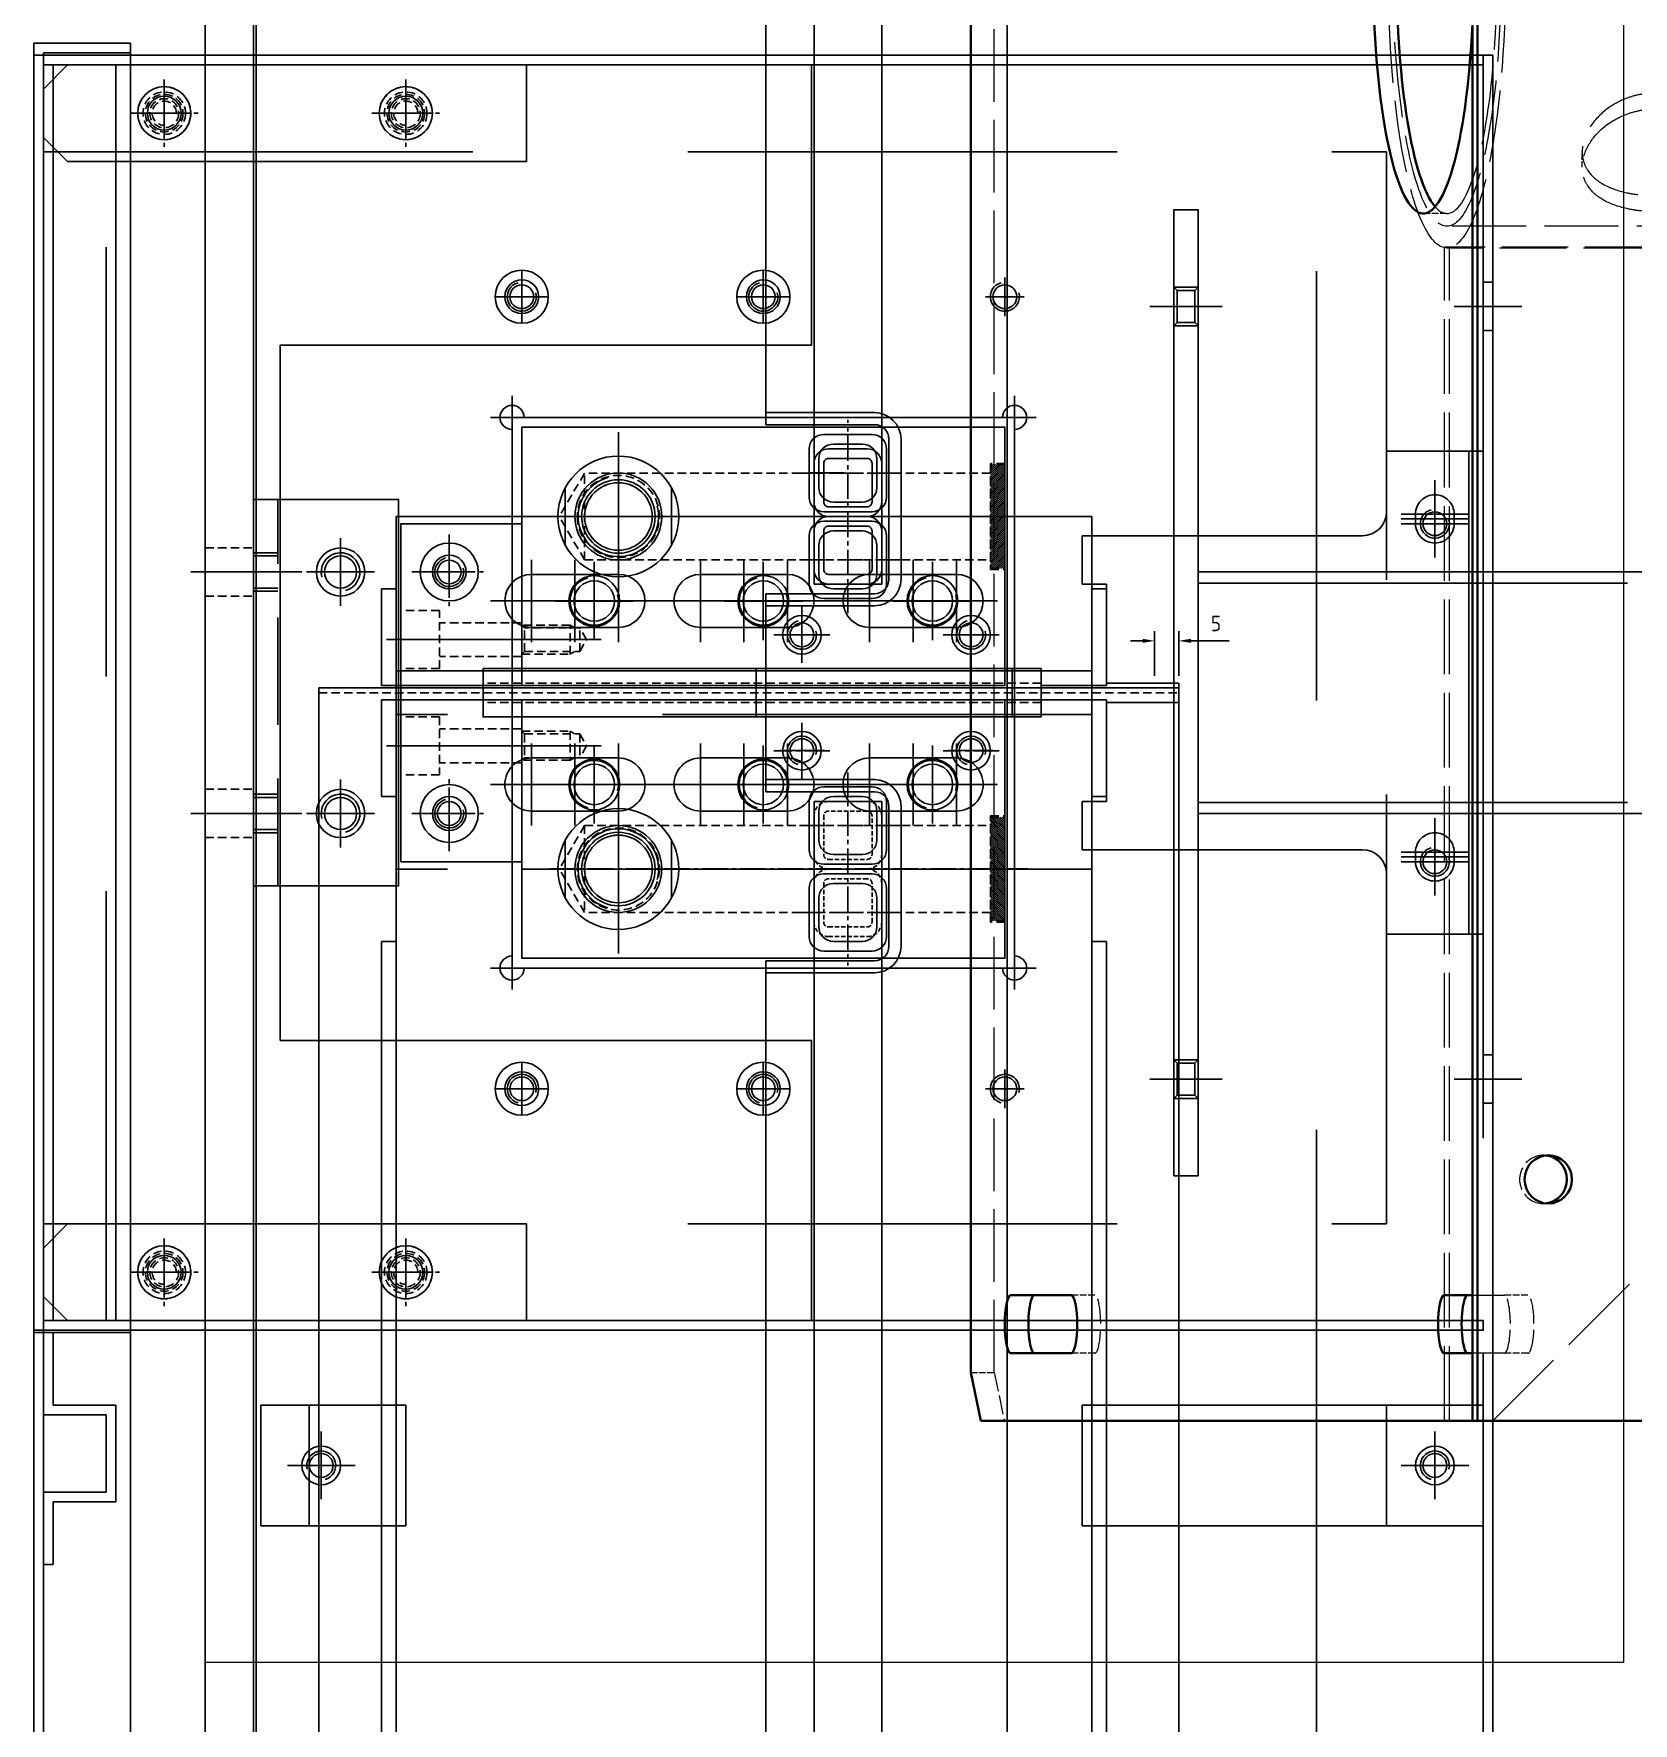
# Model space of a CAD drawing. Header units: millimetres. Extents: x 4969 to 37601, y -771 to 6478.
# Drawn here: x 12665.8 to 12996.8, y 2902.2 to 3252.1 of the extents above; entities that cross this region are included whole.
import ezdxf

# ---------------------------------------------------------------- set-up
doc = ezdxf.new("R2010")
doc.units = ezdxf.units.MM
doc.header["$LTSCALE"] = 7
doc.header["$MEASUREMENT"] = 0
for name, pattern in [('CENTER', [2, 1.25, -0.25, 0.25, -0.25]), ('CENTER1', [13, 10, -1, 1, -1]), ('CENTER2', [1.125, 0.75, -0.125, 0.125, -0.125]), ('CENTERX2', [101.6, 63.5, -12.7, 12.7, -12.7]), ('DPAC2941$0$DASHED', [0.2067, 0.1654, -0.0413]), ('HIDDEN', [0.375, 0.25, -0.125]), ('HIDDEN2', [4.7625, 3.175, -1.5875]), ('HIDDENX2', [19.05, 12.7, -6.35])]:
    doc.linetypes.add(name, pattern=pattern)
doc.layers.get('0').update_dxf_attribs({"linetype": 'CONTINUOUS'})
doc.layers.get('Defpoints').update_dxf_attribs({"linetype": 'CONTINUOUS'})
doc.layers.add('CENTER', color=1, linetype='CENTER1')
doc.layers.add('THIN', color=3, linetype='CONTINUOUS')
for name, color, linetype, lineweight in [('DPAC2941$0$가려진 것(ISO)', 2, 'DPAC2941$0$DASHED', 18), ('DPAC2941$0$가시적인 것(ISO)', 3, 'CONTINUOUS', 40), ('REMOTE_CONTROLBOX$0$가시적인 것(ISO)', 3, 'CONTINUOUS', 5)]:
    doc.layers.add(name, color=color, linetype=linetype, lineweight=lineweight)
doc.styles.get("Standard").update_dxf_attribs({"font": 'ISOCP'})
doc.dimstyles.new('PS-1', dxfattribs={"dimtxt": 3.2, "dimasz": 2.5, "dimexe": 2, "dimexo": 2.5, "dimgap": 2, "dimtad": 1, "dimtoh": 1, "dimrnd": 0.05, "dimzin": 12, "dimdsep": 46, "dimtxsty": 'Standard', "dimcen": 0, "dimclrt": 2, "dimazin": 3, "dimtfac": 1, "dimtofl": 0, "dimtmove": 0, "dimatfit": 3, "dimfxl": 0, "dimtolj": 1, "dimtzin": 0, "dimarcsym": 0})

# ---------------------------------------------------------------- blocks, each defined once
blk = doc.blocks.new('A$C788E7277')
at = {"color": 1, "linetype": 'CENTER'}
for p, q in [((-519, 13), (-519, -5)), ((-469, 13), (-469, -5))]:
    blk.add_line(p, q, dxfattribs=at)
at = {"color": 2, "linetype": 'HIDDEN'}
for p, q in [((-524, 10), (-524, 0)), ((-514, 10), (-514, 0)), ((-474, 10), (-474, 0)), ((-464, 10), (-464, 0))]:
    blk.add_line(p, q, dxfattribs=at)
blk.add_lwpolyline([(-988, 10), (0, 10), (0, 0), (-988, 0), (-988, 10)])
blk = doc.blocks.new('A$C51A44828')
at = {"color": 1, "linetype": 'CENTER'}
for p, q in [((-25, 350.15), (-25, 363.85)), ((25, 350.15), (25, 363.85)), ((-31.85, 357), (-18.15, 357)), ((18.15, 357), (31.85, 357))]:
    blk.add_line(p, q, dxfattribs=at)
at = {"color": 1}
for p, q in [((-57, 317.02), (-57, 325.98)), ((57, 317.02), (57, 325.98)), ((-52.52, 321.5), (-61.48, 321.5)), ((52.52, 321.5), (61.48, 321.5)), ((-57, 221.98), (-57, 213.02)), ((57, 221.98), (57, 213.02)), ((-52.52, 217.5), (-61.48, 217.5)), ((52.52, 217.5), (61.48, 217.5))]:
    blk.add_line(p, q, dxfattribs=at)
at = {"color": 6}
blk.add_lwpolyline([(-494, 374.5), (494, 374.5), (494, 0), (-494, 0)], close=True, dxfattribs=at)
for points in [[(-57, 220), (-57, 319)], [(-54.5, 321.5), (54.5, 321.5)], [(57, 319), (57, 220)], [(54.5, 217.5), (-54.5, 217.5)]]:
    blk.add_lwpolyline(points, dxfattribs=at)
for centre in [(-25, 357), (25, 357)]:
    blk.add_circle(centre, 5, dxfattribs=at)
for centre in [(-25, 334.5), (25, 334.5), (-82, 319.5), (82, 319.5), (-82, 269.5), (82, 269.5), (-82, 219.5), (82, 219.5)]:
    blk.add_circle(centre, 2.46)
for centre, start, end in [((-57, 321.5), 0, 270), ((57, 321.5), 270, 180), ((-57, 217.5), 90, 0), ((57, 217.5), 180, 90)]:
    blk.add_arc(centre, 2.5, start, end, dxfattribs=at)
at = {"layer": 'CENTER'}
for p, q in [((-25, 338.5), (-25, 330.5)), ((25, 338.5), (25, 330.5)), ((-29, 334.5), (-21, 334.5)), ((21, 334.5), (29, 334.5)), ((-82, 323.5), (-82, 315.5)), ((82, 323.5), (82, 315.5)), ((-86, 319.5), (-78, 319.5)), ((86, 319.5), (78, 319.5)), ((-82, 273.5), (-82, 265.5)), ((82, 273.5), (82, 265.5)), ((-86, 269.5), (-78, 269.5)), ((86, 269.5), (78, 269.5)), ((-82, 223.5), (-82, 215.5)), ((82, 223.5), (82, 215.5)), ((-86, 219.5), (-78, 219.5)), ((86, 219.5), (78, 219.5))]:
    blk.add_line(p, q, dxfattribs=at)
at = {"layer": 'THIN'}
for centre, start, end in [((-25, 334.5), 255, 165), ((25, 334.5), 255, 165), ((-82, 319.5), 255, 165), ((82, 319.5), 15, 285), ((-82, 269.5), 255, 165), ((82, 269.5), 15, 285), ((-82, 219.5), 255, 165), ((82, 219.5), 15, 285)]:
    blk.add_arc(centre, 3, start, end, dxfattribs=at)
blk = doc.blocks.new('A$C0FCD258F')
blk.add_blockref('A$C51A44828', (0, -321.5))
blk = doc.blocks.new('A$C52045F05')
at = {"linetype": 'HIDDEN'}
h = blk.add_hatch(dxfattribs=at)
h.set_pattern_fill('ANSI31', color=2, scale=0.09)
h.set_pattern_definition([(45, (-645.3206, 535.42103), (-0.20205576, 0.20205576), [])])
h.paths.add_polyline_path([(-53, -27.12), (-31.5, -27.12), (-31.5, -30.12), (-53, -30.12)])
at = {"color": 1, "linetype": 'CENTER2'}
for p, q in [((-42.25, 64.04), (-42.25, -34.91)), ((-53.44, 49.88), (-31.06, 49.88))]:
    blk.add_line(p, q, dxfattribs=at)
at = {"color": 2, "linetype": 'HIDDEN'}
for p, q in [((-51.25, 56.88), (-42.25, 62.08)), ((-33.25, 56.88), (-42.25, 62.08)), ((-13.75, 59.88), (-19.75, 59.88)), ((-51.25, -27.12), (-51.25, 56.88)), ((-33.25, 56.88), (-51.25, 56.88)), ((-33.25, 56.88), (-33.25, -27.12)), ((-14.29, 57.88), (-19.21, 57.88)), ((-53.25, -30.12), (-53.25, -27.12)), ((-53.25, -27.12), (-31.25, -27.12)), ((-31.25, -27.12), (-31.25, -30.12))]:
    blk.add_line(p, q, dxfattribs=at)
at = {"linetype": 'CENTER2'}
for p, q in [((-51.25, -8.62), (-51.25, 13.38)), ((-33.25, -8.62), (-33.25, 13.38)), ((-22.25, 2.38), (-62.25, 2.38))]:
    blk.add_line(p, q, dxfattribs=at)
at = {"color": 1}
blk.add_lwpolyline([(-60.75, 69.88), (-10.75, 69.88), (-10.75, -30.12), (-60.75, -30.12)], close=True, dxfattribs=at)
at = {"color": 2, "linetype": 'HIDDEN'}
for points in [[(-19.21, 58.95), (-19.75, 59.88), (-19.75, 69.88)], [(-13.75, 69.88), (-14.29, 69.34), (-19.21, 69.34), (-19.75, 69.88)], [(-14.29, 69.34), (-14.29, 57.88), (-16.75, 56.46), (-19.21, 57.88), (-19.21, 69.34)], [(-13.75, 69.88), (-13.75, 59.88), (-14.29, 58.95)], [(-53, -30.12), (-53, -27.12), (-31.5, -27.12), (-31.5, -30.12)]]:
    blk.add_lwpolyline(points, dxfattribs=at)
at = {"color": 1}
for points in [[(-56.25, 10.38), (-46.25, 10.38, -0.414214), (-43.25, 7.38), (-43.25, -2.62, -0.414214), (-46.25, -5.62), (-56.25, -5.62, -0.414214), (-59.25, -2.62), (-59.25, 7.38, -0.414214)], [(-54.25, 8.38), (-48.25, 8.38, -0.414214), (-45.25, 5.38), (-45.25, -0.62, -0.414214), (-48.25, -3.62), (-54.25, -3.62, -0.414214), (-57.25, -0.62), (-57.25, 5.38, -0.414214)], [(-28.25, 10.38), (-38.25, 10.38, 0.414214), (-41.25, 7.38), (-41.25, -2.62, 0.414214), (-38.25, -5.62), (-28.25, -5.62, 0.414214), (-25.25, -2.62), (-25.25, 7.38, 0.414214)], [(-30.25, 8.38), (-36.25, 8.38, 0.414214), (-39.25, 5.38), (-39.25, -0.62, 0.414214), (-36.25, -3.62), (-30.25, -3.62, 0.414214), (-27.25, -0.62), (-27.25, 5.38, 0.414214)]]:
    blk.add_lwpolyline(points, format="xyb", close=True, dxfattribs=at)
for radius in [9, 7]:
    blk.add_circle((-42.25, 49.88), radius, dxfattribs=at)
for centre, radius in [((-24.75, 54.88), 4.19), ((-24.75, 19.88), 4.19), ((-17.75, 11.88), 2.46), ((-24.75, -15.12), 4.19), ((-17.75, -23.12), 2.46)]:
    blk.add_circle(centre, radius)
at = {"layer": 'CENTER'}
for p, q in [((-16.75, 72.88), (-16.75, 53.46)), ((-24.75, 62.97), (-24.75, 46.8)), ((-32.84, 54.88), (-16.67, 54.88)), ((-24.75, 27.97), (-24.75, 11.8)), ((-32.84, 19.88), (-16.67, 19.88)), ((-17.75, 16.48), (-17.75, 7.29)), ((-22.35, 11.88), (-13.16, 11.88)), ((-24.75, -7.03), (-24.75, -23.2)), ((-32.84, -15.12), (-16.67, -15.12)), ((-17.75, -18.52), (-17.75, -27.71)), ((-22.35, -23.12), (-13.16, -23.12))]:
    blk.add_line(p, q, dxfattribs=at)
at = {"layer": 'THIN'}
for centre, radius in [((-24.75, 54.88), 5), ((-24.75, 19.88), 5), ((-17.75, 11.88), 3), ((-24.75, -15.12), 5), ((-17.75, -23.12), 3)]:
    blk.add_arc(centre, radius, 255, 165, dxfattribs=at)
blk = doc.blocks.new('A$C499A4E3C')
at = {"color": 1}
for p, q in [((-29.15, 36.99), (-17.28, 36.99)), ((-29.15, 14.99), (-17.28, 14.99))]:
    blk.add_line(p, q, dxfattribs=at)
for radius in [12.5, 7]:
    blk.add_circle((-23.22, 25.99), radius, dxfattribs=at)
at = {"color": 2, "linetype": 'HIDDEN'}
blk.add_circle((-23.22, 25.99), 8.5, dxfattribs=at)
blk.add_circle((-23.22, 25.99), 7.61)
at = {"layer": 'CENTER'}
for p, q in [((-23.22, 43.45), (-23.22, 8.53)), ((-40.68, 25.99), (-5.76, 25.99))]:
    blk.add_line(p, q, dxfattribs=at)
at = {"layer": 'THIN'}
blk.add_arc((-23.22, 25.99), 8.33, 255, 165, dxfattribs=at)
blk = doc.blocks.new('A$C6FE2541F')
for name, p in [('A$C52045F05', (-22.1, -9.23)), ('A$C499A4E3C', (-41.14, 14.66))]:
    blk.add_blockref(name, p)
blk = doc.blocks.new('A$C700F2E09')
at = {"color": 1}
for p, q in [((-491, -60.5), (-77.5, -60.5)), ((-77.5, -60.5), (-77.5, -74.5)), ((-77.5, -60.5), (-77.5, -74.5)), ((389, -60.5), (-32.5, -60.5)), ((-77.5, -74.5), (-491, -74.5)), ((-32.5, -74.5), (389, -74.5))]:
    blk.add_line(p, q, dxfattribs=at)
at = {"color": 2}
blk.add_line((-32.5, -60.5), (-32.5, -74.5), dxfattribs=at)
blk.add_line((-9.5, -59.5), (-9.5, -66.68))
at = {"color": 2, "linetype": 'HIDDEN', "ltscale": 0.5}
for points in [[(-102.5, -74.5), (-94.5, -74.5, 0.414214), (-91.5, -71.5), (-91.5, -63.5, 0.414214), (-94.5, -60.5), (-102.5, -60.5, 0.414214), (-105.5, -63.5), (-105.5, -71.5, 0.414214)], [(-102.5, -72.5), (-94.5, -72.5, 0.414214), (-93.5, -71.5), (-93.5, -63.5, 0.414214), (-94.5, -62.5), (-102.5, -62.5, 0.414214), (-103.5, -63.5), (-103.5, -71.5, 0.414214)], [(-88.5, -74.5), (-80.5, -74.5, 0.414214), (-77.5, -71.5), (-77.5, -63.5, 0.414214), (-80.5, -60.5), (-88.5, -60.5, 0.414214), (-91.5, -63.5), (-91.5, -71.5, 0.414214)], [(-88.5, -72.5), (-80.5, -72.5, 0.414214), (-79.5, -71.5), (-79.5, -63.5, 0.414214), (-80.5, -62.5), (-88.5, -62.5, 0.414214), (-89.5, -63.5), (-89.5, -71.5, 0.414214)]]:
    blk.add_lwpolyline(points, format="xyb", close=True, dxfattribs=at)
at = {"color": 2}
for points in [[(-21.5, -74.5), (-29.5, -74.5, -0.414214), (-32.5, -71.5), (-32.5, -63.5, -0.414214), (-29.5, -60.5), (-21.5, -60.5, -0.414214), (-18.5, -63.5), (-18.5, -71.5, -0.414214)], [(-21.5, -72.5), (-29.5, -72.5, -0.414214), (-30.5, -71.5), (-30.5, -63.5, -0.414214), (-29.5, -62.5), (-21.5, -62.5, -0.414214), (-20.5, -63.5), (-20.5, -71.5, -0.414214)], [(-7.5, -74.5), (-15.5, -74.5, -0.414214), (-18.5, -71.5), (-18.5, -63.5, -0.414214), (-15.5, -60.5), (-7.5, -60.5, -0.414214), (-4.5, -63.5), (-4.5, -71.5, -0.414214)], [(-7.5, -72.5), (-15.5, -72.5, -0.414214), (-16.5, -71.5), (-16.5, -63.5, -0.414214), (-15.5, -62.5), (-7.5, -62.5, -0.414214), (-6.5, -63.5), (-6.5, -71.5, -0.414214)]]:
    blk.add_lwpolyline(points, format="xyb", close=True, dxfattribs=at)
blk.add_blockref('A$C6FE2541F', (-27.14, -60.65))
at = {"xscale": -1}
blk.add_blockref('A$C6FE2541F', (-82.86, -60.65), dxfattribs=at)
blk = doc.blocks.new('A$C747C390F')
at = {"color": 1}
for p, q in [((-6, -20), (-6, 11)), ((16, -20), (16, 11))]:
    blk.add_line(p, q, dxfattribs=at)
at = {"linetype": 'HIDDEN'}
for p, q in [((-12, 0), (-12, 8)), ((0, 0), (0, 8)), ((10, 0), (10, 8)), ((22, 0), (22, 8)), ((0, 0), (-12, 0)), ((-9.5, -17), (-9.5, 0)), ((-2.5, -17), (-2.5, 0)), ((10, 0), (22, 0)), ((12.5, -17), (12.5, 0)), ((19.5, -17), (19.5, 0))]:
    blk.add_line(p, q, dxfattribs=at)
at = {"color": 1, "linetype": 'CENTER2'}
for p, q in [((-20, 5.78), (-20, -9.78)), ((30, 5.78), (30, -9.78)), ((-27.78, -2), (-12.22, -2)), ((37.78, -2), (22.22, -2))]:
    blk.add_line(p, q, dxfattribs=at)
at = {"color": 2}
blk.add_lwpolyline([(40, -17), (10, -17), (10, -9), (0, -9), (0, -17), (-30, -17), (-30, 8), (40, 8)], close=True, dxfattribs=at)
for centre, radius in [((-20, -2), 6), ((30, -2), 6), ((-20, -2), 3.5), ((30, -2), 3.5)]:
    blk.add_circle(centre, radius, dxfattribs=at)
blk = doc.blocks.new('A$C012B6043')
at = {"color": 2, "linetype": 'HIDDEN2'}
for p, q in [((-61.21, 29.26), (18.79, 29.26)), ((-50.21, 29.26), (-50.21, 24.26)), ((-49.53, 29.26), (-49.53, 24.26)), ((-42.88, 29.26), (-42.88, 24.26)), ((-42.21, 29.26), (-42.21, 24.26)), ((-0.21, 29.26), (-0.21, 24.26)), ((0.47, 29.26), (0.47, 24.26)), ((7.12, 29.26), (7.12, 24.26)), ((7.79, 29.26), (7.79, 24.26))]:
    blk.add_line(p, q, dxfattribs=at)
blk.add_lwpolyline([(-61.21, 24.26), (-61.21, 54.26), (18.79, 54.26), (18.79, 24.26), (-61.21, 24.26)])
for centre in [(-46.21, 42.26), (3.79, 42.26)]:
    blk.add_circle(centre, 3.32)
at = {"layer": 'CENTER'}
for p, q in [((-46.21, 49.28), (-46.21, 35.23)), ((3.79, 49.28), (3.79, 35.23)), ((-53.23, 42.26), (-39.18, 42.26)), ((-3.23, 42.26), (10.82, 42.26)), ((-46.21, 34.26), (-46.21, 19.26)), ((3.79, 34.26), (3.79, 19.26))]:
    blk.add_line(p, q, dxfattribs=at)
at = {"layer": 'THIN'}
for centre in [(-46.21, 42.26), (3.79, 42.26)]:
    blk.add_arc(centre, 4, 255, 165, dxfattribs=at)
blk = doc.blocks.new('A$C290D6BCE')
at = {"color": 2, "linetype": 'HIDDEN'}
for p, q in [((-7, 0), (-7, 115.5)), ((-3, 0), (-3, 115.5))]:
    blk.add_line(p, q, dxfattribs=at)
at = {"color": 6}
for p, q in [((-10, 109.5), (0, 109.5)), ((-10, 59), (0, 59)), ((-10, 6), (0, 6))]:
    blk.add_line(p, q, dxfattribs=at)
blk.add_lwpolyline([(0, 0), (-10, 0), (-10, 115.5), (0, 115.5)], close=True, dxfattribs=at)
blk = doc.blocks.new('A$C31207C78')
at = {"color": 2}
for p, q in [((-58, 27.5), (-58, 50)), ((-55.5, 27.5), (-55.5, 50)), ((-20.5, 27.5), (-20.5, 50)), ((-18, 27.5), (-18, 50)), ((18, 27.5), (18, 50)), ((20.5, 27.5), (20.5, 50)), ((55.5, 27.5), (55.5, 50)), ((58, 27.5), (58, 50)), ((-52.5, 24.5), (-23.5, 24.5)), ((52.5, 24.5), (23.5, 24.5)), ((-52.5, 22), (-23.5, 22)), ((52.5, 22), (23.5, 22))]:
    blk.add_line(p, q, dxfattribs=at)
at = {"color": 1, "linetype": 'CENTER2'}
for p, q in [((-12, 36.71), (-12, 48.29)), ((12, 36.71), (12, 48.29)), ((-17.79, 42.5), (-6.21, 42.5)), ((17.79, 42.5), (6.21, 42.5)), ((-12, 1.71), (-12, 13.29)), ((12, 1.71), (12, 13.29)), ((-17.79, 7.5), (-6.21, 7.5)), ((17.79, 7.5), (6.21, 7.5))]:
    blk.add_line(p, q, dxfattribs=at)
at = {"color": 2}
for points in [[(55.5, 50), (479, 50), (479, 0), (-479, 0), (-479, 50), (-55.5, 50)], [(-20.5, 50), (20.5, 50)]]:
    blk.add_lwpolyline(points, dxfattribs=at)
for centre in [(-12, 42.5), (12, 42.5), (-12, 7.5), (12, 7.5)]:
    blk.add_circle(centre, 4, dxfattribs=at)
for centre, radius, start, end in [((-52.5, 27.5), 5.5, 180, 270), ((-52.5, 27.5), 3, 180, 270), ((-23.5, 27.5), 3, 270, 0), ((-23.5, 27.5), 5.5, 270, 0), ((23.5, 27.5), 5.5, 180, 270), ((23.5, 27.5), 3, 180, 270), ((52.5, 27.5), 3, 270, 0), ((52.5, 27.5), 5.5, 270, 0)]:
    blk.add_arc(centre, radius, start, end, dxfattribs=at)
blk = doc.blocks.new('A$C0F29634D')
at = {"color": 1, "linetype": 'CENTERX2'}
blk.add_line((-1028, 170), (42, 170), dxfattribs=at)
at = {"xscale": -1}
for name, p in [('A$C788E7277', (-987, 390)), ('A$C0FCD258F', (-493, 336.5))]:
    blk.add_blockref(name, p, dxfattribs=at)
at = {"xscale": -1, "rotation": 180}
blk.add_blockref('A$C012B6043', (-471.79, 414.26), dxfattribs=at)
for name, p in [('A$C747C390F', (-498, 351.5)), ('A$C290D6BCE', (-488, 227)), ('A$C700F2E09', (-438, 334.5)), ('A$C31207C78', (-493, 234))]:
    blk.add_blockref(name, p)
blk = doc.blocks.new('A$C533F45C9')
at = {"color": 1}
for p, q in [((-565, 135), (-565, 132)), ((-88, 135), (-565, 135)), ((-88, 135), (-88, 132)), ((-15, 135), (-35, 135)), ((-35, 132), (-35, 135)), ((-15, 135), (-15, 132)), ((-605, 132), (-605, -12)), ((-605, 132), (-605, -12)), ((0, 132), (-605, 132)), ((-602, 132), (-602, -12)), ((-32, 132), (-32, -12)), ((0, 132), (0, -12)), ((0, -12), (-605, -12)), ((-565, -12), (-565, -15)), ((-88, -12), (-88, -15)), ((-35, -12), (-35, -15)), ((-15, -12), (-15, -15)), ((-88, -15), (-565, -15)), ((-15, -15), (-35, -15))]:
    blk.add_line(p, q, dxfattribs=at)
at = {"color": 2, "linetype": 'HIDDENX2'}
for p, q in [((-35, 132), (-35, -12)), ((-602, 125), (-605, 125)), ((-602, 115), (-605, 115)), ((-602, 85), (-605, 85)), ((-602, 75), (-605, 75)), ((-602, 45), (-605, 45)), ((-602, 35), (-605, 35)), ((-602, 5), (-605, 5)), ((-602, -5), (-605, -5))]:
    blk.add_line(p, q, dxfattribs=at)
at = {"color": 1, "linetype": 'CENTER1'}
for p, q in [((-597, 120), (-610, 120)), ((-17.5, 112.5), (-17.5, 77.5)), ((-26, 104), (-9, 104)), ((-26, 95), (-9, 95)), ((-26, 86), (-9, 86)), ((-597, 80), (-610, 80)), ((-17.5, 77.5), (-17.5, 42.5)), ((-26, 69), (-9, 69)), ((-26, 60), (-9, 60)), ((-26, 51), (-9, 51)), ((-17.5, 42.5), (-17.5, 7.5)), ((-597, 40), (-610, 40)), ((-26, 34), (-9, 34)), ((-26, 25), (-9, 25)), ((-26, 16), (-9, 16)), ((-597, 0), (-610, 0))]:
    blk.add_line(p, q, dxfattribs=at)
at = {"color": 1}
for points in [[(-23, 104), (-23, 86, 1), (-12, 86), (-12, 104, 1)], [(-12, 51), (-12, 69, 1), (-23, 69), (-23, 51, 1)], [(-23, 34), (-23, 16, 1), (-12, 16), (-12, 34, 1)]]:
    blk.add_lwpolyline(points, format="xyb", close=True, dxfattribs=at)
blk = doc.blocks.new('A$C7200301F')
at = {"color": 2, "linetype": 'HIDDENX2'}
for p, q in [((73, 40), (-23, 40)), ((-23, 40), (-23, -15)), ((73, -15), (73, 40)), ((73, -10), (-23, -10)), ((-23, -15), (73, -15))]:
    blk.add_line(p, q, dxfattribs=at)
at = {"color": 2, "linetype": 'HIDDENX2', "ltscale": 3}
for p, q in [((0, 34.24), (0, 15.76)), ((25, 34.24), (25, 15.76)), ((50, 34.24), (50, 15.76)), ((9.24, 25), (-9.24, 25)), ((34.24, 25), (15.76, 25)), ((59.24, 25), (40.76, 25)), ((0, 9.24), (0, -9.24)), ((25, 9.24), (25, -9.24)), ((50, 9.24), (50, -9.24)), ((9.24, 0), (-9.24, 0)), ((34.24, 0), (15.76, 0)), ((59.24, 0), (40.76, 0))]:
    blk.add_line(p, q, dxfattribs=at)
at = {"color": 2, "linetype": 'HIDDENX2'}
for centre in [(0, 25), (25, 25), (50, 25), (0, 0), (25, 0), (50, 0)]:
    blk.add_circle(centre, 4.25, dxfattribs=at)
for centre in [(0, 25), (25, 25), (50, 25), (0, 0), (25, 0), (50, 0)]:
    blk.add_arc(centre, 5, 351.1009, 284.8293, dxfattribs=at)
blk = doc.blocks.new('A$C4C1A5B2B')
at = {"color": 6}
for p, q in [((-32.5, 110), (-684, 110)), ((-684, -40), (-684, 110)), ((-32.5, 110), (-32.5, 107)), ((17.5, 110), (-2.5, 110)), ((-2.5, 110), (-2.5, 107)), ((17.5, -40), (17.5, 110)), ((17.5, 107), (-32.5, 107)), ((17.5, -37), (-32.5, -37)), ((-32.5, -37), (-32.5, -40)), ((-2.5, -37), (-2.5, -40)), ((-32.5, -40), (-684, -40)), ((17.5, -40), (-2.5, -40))]:
    blk.add_line(p, q, dxfattribs=at)
at = {"color": 2, "linetype": 'HIDDENX2'}
for p, q in [((-32.5, 107), (-684, 107)), ((-17.5, -37), (-17.5, 107)), ((14.5, -37), (14.5, 107)), ((0, 52.5), (0, 87.5)), ((-8.5, 79), (8.5, 79)), ((-8.5, 70), (8.5, 70)), ((-8.5, 61), (8.5, 61)), ((0, 17.5), (0, 52.5)), ((-8.5, 44), (8.5, 44)), ((-8.5, 35), (8.5, 35)), ((-8.5, 26), (8.5, 26)), ((0, -17.5), (0, 17.5)), ((-8.5, 9), (8.5, 9)), ((-8.5, 0), (8.5, 0)), ((-8.5, -9), (8.5, -9)), ((-684, -37), (-32.5, -37))]:
    blk.add_line(p, q, dxfattribs=at)
at = {"color": 1, "linetype": 'CENTER1'}
for p, q in [((-606, -5.25), (-606, 11.25)), ((-597.75, 3), (-614.25, 3)), ((-656, -30.25), (-656, -13.75)), ((-647.75, -22), (-664.25, -22))]:
    blk.add_line(p, q, dxfattribs=at)
at = {"color": 2, "linetype": 'HIDDENX2'}
for points in [[(-5.5, 61), (-5.5, 79, -1), (5.5, 79), (5.5, 61, -1)], [(5.5, 44), (5.5, 26, -1), (-5.5, 26), (-5.5, 44, -1)], [(-5.5, -9), (-5.5, 9, -1), (5.5, 9), (5.5, -9, -1)]]:
    blk.add_lwpolyline(points, format="xyb", close=True, dxfattribs=at)
at = {"color": 6}
for centre in [(-606, 3), (-656, -22)]:
    blk.add_circle(centre, 5.25, dxfattribs=at)
blk.add_blockref('A$C7200301F', (-656, -22))
blk = doc.blocks.new('A$C351208BA')
at = {"color": 2, "linetype": 'HIDDEN'}
for p, q in [((0, -7), (0, 7)), ((7, 0), (-7, 0))]:
    blk.add_line(p, q, dxfattribs=at)
for radius in [5.5, 4.4, 3.9, 3]:
    blk.add_circle((0, 0), radius, dxfattribs=at)
blk.add_arc((0, 0), 2.5, 180, 90, dxfattribs=at)
blk = doc.blocks.new('A$C0C782F72')
at = {"color": 2, "linetype": 'HIDDENX2'}
for p, q in [((-242, 300), (-242, 22)), ((-20, 300), (-20, 22)), ((-2, 300), (-2, 2)), ((-242, 22), (-20, 22)), ((-167, 19), (-167, 5)), ((-166, 19), (-166, 5)), ((-165, 19), (-165, 5)), ((-97, 19), (-97, 5)), ((-96, 19), (-96, 5)), ((-95, 19), (-95, 5)), ((-174, 12), (-158, 12)), ((-104, 12), (-88, 12)), ((-2, 2), (-1562, 2)), ((-217, 0), (-217, 2)), ((-207, 2), (-207, 0)), ((-57, 0), (-57, 2)), ((-47, 2), (-47, 0))]:
    blk.add_line(p, q, dxfattribs=at)
at = {"color": 1, "linetype": 'CENTER1'}
for p, q in [((-292, 235.5), (-292, 249.5)), ((-299, 242.5), (-285, 242.5)), ((-292, 5), (-292, 19)), ((-299, 12), (-285, 12)), ((-212, -6), (-212, 8)), ((-52, -6), (-52, 8))]:
    blk.add_line(p, q, dxfattribs=at)
at = {"color": 4}
blk.add_lwpolyline([(-1564, 300), (0, 300), (0, 0), (-1564, 0)], close=True, dxfattribs=at)
at = {"color": 2, "linetype": 'HIDDENX2'}
for points in [[(-165, 16, -1), (-165, 8), (-167, 8, -1), (-167, 16)], [(-97, 8, -1), (-97, 16), (-95, 16, -1), (-95, 8)]]:
    blk.add_lwpolyline(points, format="xyb", close=True, dxfattribs=at)
at = {"color": 4}
for centre in [(-292, 242.5), (-292, 12)]:
    blk.add_circle(centre, 4, dxfattribs=at)
at = {"rotation": 90}
for p in [(-252, 275), (-12, 275), (-252, 225), (-12, 225)]:
    blk.add_blockref('A$C351208BA', p, dxfattribs=at)
blk = doc.blocks.new('A$C709108D0')
at = {"linetype": 'HIDDENX2'}
for p, q in [((12.5, 0), (-12.5, 0)), ((12.5, -15), (-12.5, -15)), ((12.5, -58), (-12.5, -58))]:
    blk.add_line(p, q, dxfattribs=at)
at = {"color": 2}
blk.add_lwpolyline([(-12.5, -78), (12.5, -78), (12.5, 5), (-12.5, 5)], close=True, dxfattribs=at)
blk.add_circle((0, -68), 2.46)
at = {"layer": 'CENTER'}
for p, q in [((0, -65), (0, -71)), ((-3, -68), (3, -68))]:
    blk.add_line(p, q, dxfattribs=at)
at = {"layer": 'THIN'}
blk.add_arc((0, -68), 3, 255, 165, dxfattribs=at)
blk = doc.blocks.new('A$C131606D5')
at = {"color": 2}
for p, q in [((-82.5, 25), (-82.5, 83)), ((-72.5, 83), (-82.5, 83)), ((-72.5, 78), (-72.5, 83)), ((-27.5, 78), (-27.5, 83)), ((-17.5, 83), (-27.5, 83)), ((-17.5, 83), (-17.5, 25)), ((-72.5, 78), (-52, 78)), ((-52, 78), (-52, 63)), ((-48, 63), (-48, 78)), ((-48, 78), (-27.5, 78)), ((-52, 63), (-48, 63)), ((-100, 0), (-100, 20)), ((-100, 20), (-87.5, 20)), ((-12.5, 20), (0, 20)), ((0, 20), (0, 0)), ((0, 3), (-100, 3)), ((0, 0), (-100, 0))]:
    blk.add_line(p, q, dxfattribs=at)
for centre in [(-85, 10), (-15, 10)]:
    blk.add_circle(centre, 2.46)
for centre, start, end in [((-87.5, 25), 270, 0), ((-12.5, 25), 180, 270)]:
    blk.add_arc(centre, 5, start, end, dxfattribs=at)
at = {"layer": 'CENTER'}
for p, q in [((-85, 13), (-85, 7)), ((-15, 13), (-15, 7)), ((-88, 10), (-82, 10)), ((-18, 10), (-12, 10))]:
    blk.add_line(p, q, dxfattribs=at)
at = {"layer": 'THIN'}
for centre in [(-85, 10), (-15, 10)]:
    blk.add_arc(centre, 3, 255, 165, dxfattribs=at)
blk = doc.blocks.new('A$C61F96536')
at = {"linetype": 'HIDDENX2'}
for p, q in [((12.5, 15), (-12.5, 15)), ((12.5, 0), (-12.5, 0))]:
    blk.add_line(p, q, dxfattribs=at)
at = {"color": 2}
blk.add_lwpolyline([(-12.5, 25), (12.5, 25), (12.5, -5), (-12.5, -5)], close=True, dxfattribs=at)
blk.add_circle((0, 12.5), 2.46)
at = {"layer": 'CENTER'}
for p, q in [((0, 9.5), (0, 15.5)), ((-3, 12.5), (3, 12.5))]:
    blk.add_line(p, q, dxfattribs=at)
at = {"layer": 'THIN'}
blk.add_arc((0, 12.5), 3, 195, 105, dxfattribs=at)
blk = doc.blocks.new('A$C42F36647')
at = {"color": 242}
blk.add_lwpolyline([(-260, -5), (-260, -159), (-202, -159), (-202, -49), (-58, -49), (-58, -159), (0, -159), (0, -5), (-5, 0), (-255, 0)], close=True, dxfattribs=at)
for centre, radius in [((-212, -99), 5.5), ((-48, -99), 5.5), ((-212, -99), 3.5), ((-48, -99), 3.5), ((-212, -149), 5.5), ((-212, -149), 3.5), ((-48, -149), 5.5), ((-48, -149), 3.5)]:
    blk.add_circle(centre, radius, dxfattribs=at)
at = {"layer": 'CENTER'}
for p, q in [((-212, -93.5), (-212, -104.5)), ((-48, -93.5), (-48, -104.5)), ((-217.5, -99), (-206.5, -99)), ((-53.5, -99), (-42.5, -99)), ((-212, -143.5), (-212, -154.5)), ((-48, -143.5), (-48, -154.5)), ((-217.5, -149), (-206.5, -149)), ((-53.5, -149), (-42.5, -149))]:
    blk.add_line(p, q, dxfattribs=at)
blk = doc.blocks.new('A$C033A14B0')
at = {"color": 30}
blk.add_lwpolyline([(-5, 25), (5, 25), (10, 20), (10, -75), (-10, -75), (-10, 20)], close=True, dxfattribs=at)
for centre, radius in [((0, 0), 5.5), ((0, 0), 3.5), ((0, -50), 5.5), ((0, -50), 3.5)]:
    blk.add_circle(centre, radius, dxfattribs=at)
at = {"layer": 'CENTER'}
for p, q in [((0, 5.5), (0, -5.5)), ((-5.5, 0), (5.5, 0)), ((0, -44.5), (0, -55.5)), ((-5.5, -50), (5.5, -50))]:
    blk.add_line(p, q, dxfattribs=at)
blk = doc.blocks.new('A$C5DE94109')
at = {"color": 1}
blk.add_lwpolyline([(-17.5, 15), (17.5, 15), (17.5, -85), (-17.5, -85)], close=True, dxfattribs=at)
for centre in [(0, 0), (0, -35), (0, -70)]:
    blk.add_circle(centre, 5.25, dxfattribs=at)
at = {"layer": 'CENTER'}
for p, q in [((0, 8.09), (0, -8.09)), ((-8.09, 0), (8.09, 0)), ((0, -26.91), (0, -43.09)), ((-8.09, -35), (8.09, -35)), ((0, -61.91), (0, -78.09)), ((-8.09, -70), (8.09, -70))]:
    blk.add_line(p, q, dxfattribs=at)
blk = doc.blocks.new('A$C4DC5692F')
at = {"color": 1, "linetype": 'CENTER1'}
for p, q in [((-135, 264.5), (-135, 249.5)), ((25, 264.5), (25, 249.5)), ((-110, 22.5), (-110, 37.5)), ((0, 22.5), (0, 37.5)), ((-117.5, 30), (-102.5, 30)), ((-7.5, 30), (7.5, 30)), ((-110, -7.5), (-110, 7.5)), ((0, -7.5), (0, 7.5)), ((-117.5, 0), (-102.5, 0)), ((-7.5, 0), (7.5, 0))]:
    blk.add_line(p, q, dxfattribs=at)
at = {"color": 2, "linetype": 'HIDDENX2'}
for p, q in [((-139, 259.5), (-139, 254.5)), ((-131, 259.5), (-131, 254.5)), ((21, 259.5), (21, 254.5)), ((29, 259.5), (29, 254.5)), ((-138.32, 258.82), (-138.32, 255.18)), ((-131.68, 258.82), (-131.68, 255.18)), ((21.68, 258.82), (21.68, 255.18)), ((28.32, 258.82), (28.32, 255.18)), ((-77.7, 254.5), (-77.7, -10)), ((-32.3, 254.5), (-32.3, -10)), ((-52.5, 60), (-57.5, 60)), ((-52.5, 50), (-57.5, 50))]:
    blk.add_line(p, q, dxfattribs=at)
at = {"color": 3}
for p, q in [((-80, -10), (-80, 254.5)), ((-80, 254.5), (-30, 254.5)), ((-30, 254.5), (-30, -10)), ((-30, -10), (-80, -10))]:
    blk.add_line(p, q, dxfattribs=at)
for points in [[(-155, 254.5), (-155, 259.5), (45, 259.5), (45, 254.5)], [(20, 40), (20, -10), (-130, -10), (-130, 40)]]:
    blk.add_lwpolyline(points, close=True, dxfattribs=at)
at = {"color": 2, "linetype": 'HIDDENX2'}
for points in [[(-131, 259.5), (-131.68, 258.82), (-138.32, 258.82), (-139, 259.5)], [(21, 259.5), (21.68, 258.82), (28.32, 258.82), (29, 259.5)], [(-131, 254.5), (-131.68, 255.18), (-138.32, 255.18), (-139, 254.5)], [(21, 254.5), (21.68, 255.18), (28.32, 255.18), (29, 254.5)]]:
    blk.add_lwpolyline(points, dxfattribs=at)
blk.add_lwpolyline([(-57.5, 140), (-52.5, 140), (-52.5, 40), (-57.5, 40)], close=True, dxfattribs=at)
for points in [[(-80, 35.4, -0.414214), (-75.4, 40), (-34.6, 40, -0.414214), (-30, 35.4), (-30, -5.4, -0.414214), (-34.6, -10), (-75.4, -10, -0.414214), (-80, -5.4)], [(-77.7, 35.4, -0.414214), (-75.4, 37.7), (-34.6, 37.7, -0.414214), (-32.3, 35.4), (-32.3, -5.4, -0.414214), (-34.6, -7.7), (-75.4, -7.7, -0.414214), (-77.7, -5.4)]]:
    blk.add_lwpolyline(points, format="xyb", close=True, dxfattribs=at)
at = {"color": 3}
for centre in [(-110, 30), (0, 30), (-110, 0), (0, 0)]:
    blk.add_circle(centre, 4.5, dxfattribs=at)
blk = doc.blocks.new('A$C52321A71')
at = {"color": 4}
for p, q in [((784.5, 20), (-784.5, 20)), ((784.5, 20), (784.5, 0)), ((784.5, 0), (-784.5, 0))]:
    blk.add_line(p, q, dxfattribs=at)
at = {"color": 2, "linetype": 'HIDDENX2'}
for p, q in [((782.5, 18), (-782.5, 18)), ((517.5, 20), (517.5, 0)), ((782.5, 18), (782.5, 0))]:
    blk.add_line(p, q, dxfattribs=at)
blk.add_lwpolyline([(517.5, 18), (500.5, 18), (500.5, 5), (484.5, 5), (484.5, 18), (469.5, 18), (469.5, 16), (482.5, 16), (482.5, 3), (502.5, 3), (502.5, 16), (517.5, 16)], close=True, dxfattribs=at)
blk = doc.blocks.new('A$C35EF4044')
at = {"color": 4}
blk.add_line((-260, -2), (0, -2), dxfattribs=at)
at = {"color": 2, "linetype": 'HIDDENX2'}
blk.add_line((-260, -13), (0, -13), dxfattribs=at)
at = {"color": 4}
blk.add_lwpolyline([(-260, 0), (0, 0), (0, -15), (-260, -15)], close=True, dxfattribs=at)
blk = doc.blocks.new('A$C7B90080B')
at = {"color": 4}
blk.add_lwpolyline([(2, -298), (0, -298), (0, 0), (-260, 0), (-260, -298), (-262, -298), (-262, 2), (2, 2)], close=True, dxfattribs=at)
blk.add_blockref('A$C35EF4044', (0, 0))
blk = doc.blocks.new('*D191')
at = {"color": 0, "linetype": 'ByBlock', "lineweight": -2}
for p, q in [((12897.79, 3119.11), (12897.79, 3128.36)), ((12902.79, 3119.11), (12902.79, 3128.36)), ((12895.29, 3126.36), (12892.79, 3126.36)), ((12905.29, 3126.36), (12913.2, 3126.36))]:
    blk.add_line(p, q, dxfattribs=at)
at = {"color": 0}
for points in [[(12895.29, 3126.78), (12895.29, 3125.94), (12897.79, 3126.36)], [(12905.29, 3126.78), (12905.29, 3125.94), (12902.79, 3126.36)]]:
    blk.add_solid(points, dxfattribs=at)
at = {"layer": 'Defpoints', "color": 0}
for p in [(12902.79, 3126.36), (12897.79, 3116.61), (12902.79, 3116.61)]:
    blk.add_point(p, dxfattribs=at)
at = {"color": 2, "insert": (12910.5, 3129.96), "char_height": 3.2, "attachment_point": 5}
blk.add_mtext('\\A1;5', dxfattribs=at)
blk = doc.blocks.new('A$C07352B1C')
for p, q in [((-731, 178), (-731, 0)), ((-731, 178), (0, 178)), ((0, 178), (0, 0)), ((-731, 0), (0, 0))]:
    blk.add_line(p, q)
at = {"color": 2, "linetype": 'HIDDEN'}
blk.add_line((-1, 178), (-1, 0), dxfattribs=at)
blk = doc.blocks.new('A$C07893575')
at = {"layer": 'DPAC2941$0$가려진 것(ISO)', "ltscale": 1.190335}
for p, q in [((-490, 951.58), (-490, 946.69)), ((-486, 925.9), (-486, 930.79)), ((-474, 925.9), (-474, 930.79)), ((-250, 853), (-250, 857.89)), ((-486, 836.23), (-486, 841.12)), ((-474, 836.23), (-474, 841.12)), ((-455, 833.07), (-455, 832.03)), ((-445, 833.07), (-445, 832.03))]:
    blk.add_line(p, q, dxfattribs=at)
at = {"layer": 'DPAC2941$0$가려진 것(ISO)', "ltscale": 3.36696}
blk.add_line((-490, 946.69), (-500, 944.61), dxfattribs=at)
at = {"layer": 'DPAC2941$0$가려진 것(ISO)', "ltscale": 12.990736}
blk.add_line((-490, 946.69), (90, 946.69), dxfattribs=at)
at = {"layer": 'DPAC2941$0$가려진 것(ISO)', "ltscale": 13.359282}
for p, q in [((-500, 853.53), (-257, 853.53)), ((-500, 852.47), (-257, 852.47))]:
    blk.add_line(p, q, dxfattribs=at)
at = {"layer": 'DPAC2941$0$가려진 것(ISO)', "ltscale": 11.987705}
blk.add_line((-257.15, 793.53), (-257.15, 853), dxfattribs=at)
at = {"layer": 'DPAC2941$0$가려진 것(ISO)', "ltscale": 1.21693}
blk.add_line((-257, 852.47), (-257, 853.53), dxfattribs=at)
at = {"layer": 'DPAC2941$0$가려진 것(ISO)', "ltscale": 11.880588}
blk.add_line((-257, 793.53), (-257, 852.47), dxfattribs=at)
at = {"layer": 'DPAC2941$0$가려진 것(ISO)', "ltscale": 13.215373}
blk.add_line((-252.65, 110), (-252.65, 853), dxfattribs=at)
at = {"layer": 'DPAC2941$0$가려진 것(ISO)', "ltscale": 7.579481}
for p, q in [((-486, 841.12), (-486, 847.74)), ((-474, 847.74), (-474, 841.12))]:
    blk.add_line(p, q, dxfattribs=at)
at = {"layer": 'DPAC2941$0$가려진 것(ISO)', "ltscale": 15.374494}
blk.add_line((-500, 843.53), (-464.05, 807.58), dxfattribs=at)
at = {"layer": 'DPAC2941$0$가려진 것(ISO)', "ltscale": 1.071292}
blk.add_line((-240.41, 825), (-237.23, 825), dxfattribs=at)
at = {"layer": 'DPAC2941$0$가려진 것(ISO)', "ltscale": 12.958739}
blk.add_line((100, 816.44), (-500, 816.44), dxfattribs=at)
at = {"layer": 'DPAC2941$0$가려진 것(ISO)', "ltscale": 4.487736}
for centre, major_axis, start_param, end_param in [((-480, 925.9), (-6, 0), 0, 3.141593), ((-480, 841.12), (6, 0), 3.141593, 6.283185), ((-480, 836.23), (-6, 0), 0, 3.141593)]:
    blk.add_ellipse(centre, major_axis=major_axis, ratio=0.207912, start_param=start_param, end_param=end_param, dxfattribs=at)
at = {"layer": 'DPAC2941$0$가려진 것(ISO)', "ltscale": 12.91678}
blk.add_ellipse((-200, 853), major_axis=(-57.15, 0), ratio=0.212557, dxfattribs=at)
at = {"layer": 'DPAC2941$0$가려진 것(ISO)', "ltscale": 13.486339}
blk.add_ellipse((-200, 853), major_axis=(52.65, 0), ratio=0.212557, dxfattribs=at)
at = {"layer": 'DPAC2941$0$가려진 것(ISO)', "ltscale": 13.669064}
blk.add_ellipse((-200, 853), major_axis=(-50, 0), ratio=0.207912, start_param=6.045729, end_param=9.662235, dxfattribs=at)
at = {"layer": 'DPAC2941$0$가려진 것(ISO)', "ltscale": 3.993277}
blk.add_ellipse((-450, 833.07), major_axis=(5, 0), ratio=0.978148, start_param=6.176706, end_param=9.531257, dxfattribs=at)
at = {"layer": 'DPAC2941$0$가려진 것(ISO)', "ltscale": 15.047079}
blk.add_open_spline([(-249.6, 810), (-249.6, 810.95), (-249.55, 811.92), (-249.36, 813.87), (-249.2, 814.83), (-248.59, 817.6), (-247.97, 819.28), (-246.45, 821.93), (-245.45, 823.09), (-243.69, 824.24), (-243.06, 824.53), (-241.75, 824.91), (-241.08, 825), (-239.74, 825), (-239.03, 824.91), (-237.59, 824.53), (-236.86, 824.24), (-234.7, 823.09), (-233.32, 821.93), (-231.09, 819.28), (-230.09, 817.6), (-229.07, 814.83), (-228.81, 813.87), (-228.47, 811.92), (-228.39, 810.95), (-228.39, 809.21), (-228.45, 808.39), (-228.56, 807.58)], degree=3, knots=[0, 0, 0, 0, 0.283978, 0.283978, 0.567957, 0.567957, 1.135913, 1.135913, 1.703773, 1.703773, 1.987702, 1.987702, 2.271632, 2.271632, 2.555562, 2.555562, 2.839492, 2.839492, 3.407351, 3.407351, 3.975308, 3.975308, 4.259286, 4.259286, 4.543264, 4.543264, 4.781233, 4.781233, 4.781233, 4.781233], dxfattribs=at)
at = {"layer": 'DPAC2941$0$가려진 것(ISO)', "ltscale": 14.778661}
blk.add_open_spline([(-238.79, 795.17), (-238.27, 795.06), (-237.75, 795), (-236.56, 795), (-235.85, 795.09), (-234.4, 795.47), (-233.66, 795.76), (-231.49, 796.91), (-230.1, 798.07), (-227.84, 800.72), (-226.81, 802.4), (-225.78, 805.17), (-225.51, 806.13), (-225.16, 808.07), (-225.08, 809.05), (-225.08, 810.95), (-225.16, 811.93), (-225.51, 813.87), (-225.78, 814.83), (-226.81, 817.6), (-227.84, 819.28), (-230.1, 821.93), (-231.49, 823.09), (-233.66, 824.24), (-234.4, 824.53), (-235.85, 824.91), (-236.56, 825), (-237.9, 825), (-238.57, 824.91), (-239.87, 824.53), (-240.49, 824.24), (-242.24, 823.09), (-243.22, 821.93), (-244.71, 819.28), (-245.32, 817.6), (-245.91, 814.83), (-246.06, 813.87), (-246.25, 811.93), (-246.29, 810.95), (-246.29, 810)], degree=3, knots=[2.052393, 2.052393, 2.052393, 2.052393, 2.27377, 2.27377, 2.557957, 2.557957, 2.842144, 2.842144, 3.410518, 3.410518, 3.979029, 3.979029, 4.263284, 4.263284, 4.54754, 4.54754, 4.831795, 4.831795, 5.116051, 5.116051, 5.684561, 5.684561, 6.252936, 6.252936, 6.537123, 6.537123, 6.82131, 6.82131, 7.105497, 7.105497, 7.389684, 7.389684, 7.958058, 7.958058, 8.526569, 8.526569, 8.810824, 8.810824, 9.09508, 9.09508, 9.09508, 9.09508], dxfattribs=at)
at = {"layer": 'DPAC2941$0$가시적인 것(ISO)'}
for p, q in [((-500, 949.51), (-490, 951.58)), ((-490, 951.58), (90, 951.58)), ((-500, 847.74), (-500, 949.51)), ((-486, 930.79), (-486, 943.27)), ((-474, 943.27), (-474, 930.79)), ((-486, 847.74), (-486, 853.6)), ((-474, 853.6), (-474, 847.74)), ((100, 847.74), (-500, 847.74)), ((-500, 847.74), (-500, 846.7)), ((100, 846.7), (-500, 846.7)), ((-500, 846.7), (-500, 807.58))]:
    blk.add_line(p, q, dxfattribs=at)
for centre, major_axis, ratio, start_param, end_param in [((-480, 943.27), (-6, 0), 0.207912, 3.141593, 6.283185), ((-480, 938.38), (6, 0), 0.207912, 0, 3.141593), ((-480, 930.79), (6, 0), 0.207912, 3.141593, 6.283185), ((-200, 857.89), (-50, 0), 0.207912, 1.789567, 7.635211), ((-200, 853), (50, 0), 0.207912, 0.237457, 2.904136), ((-480, 853.6), (-6, 0), 0.207912, 3.141593, 6.283185), ((-480, 848.71), (6, 0), 0.207912, 0, 3.141593), ((-450, 833.07), (-5, 0), 0.978148, 0.106479, 3.035113)]:
    blk.add_ellipse(centre, major_axis=major_axis, ratio=ratio, start_param=start_param, end_param=end_param, dxfattribs=at)
blk.add_ellipse((-450, 832.03), major_axis=(-5, 0), ratio=0.978148, dxfattribs=at)
blk = doc.blocks.new('A$C48941820')
at = {"layer": 'REMOTE_CONTROLBOX$0$가시적인 것(ISO)'}
for p, q in [((-530, 816.44), (-530, 1110.04)), ((-530, 1110.04), (170, 1110.04)), ((170, 816.44), (-530, 816.44))]:
    blk.add_line(p, q, dxfattribs=at)
blk.add_blockref('A$C07893575', (20, 0))

msp = doc.modelspace()

# ---------------------------------------------------------------- block references
at = {"rotation": 90}
for name, p in [('A$C0F29634D', (13101.291, 3608.613, -0.01)), ('A$C48941820', (13811.291, 3444.844, -0.01)), ('A$C52321A71', (12685.791, 2465.613, -0.01)), ('A$C7B90080B', (12667.791, 3245.613, -0.01)), ('A$C0C782F72', (12967.791, 3247.613, -0.01)), ('A$C033A14B0', (12692.791, 3235.613, -0.01)), ('A$C533F45C9', (12872.791, 3152.113, -0.01)), ('A$C5DE94109', (12781.791, 3134.613, -0.01)), ('A$C07352B1C', (12902.791, 3116.613, -0.01)), ('A$C4C1A5B2B', (12847.791, 3096.613, -0.01)), ('A$C5DE94109', (12781.791, 3096.613, -0.01)), ('A$C033A14B0', (12692.791, 2995.613, -0.01)), ('A$C61F96536', (12737.791, 2955.613, -0.01)), ('A$C709108D0', (12887.791, 2955.613, -0.01))]:
    msp.add_blockref(name, p, dxfattribs=at)
at = {"xscale": -1, "rotation": 90}
for name, p in [('A$C42F36647', (12667.791, 2985.613, -0.01)), ('A$C4DC5692F', (13161.291, 3060.613, -0.01)), ('A$C131606D5', (12965.791, 3065.613, -0.01))]:
    msp.add_blockref(name, p, dxfattribs=at)

# ---------------------------------------------------------------- dimensions: what is measured, and where the dimension line sits
dim = msp.add_linear_dim(base=(12902.791, 3126.361, -0.01), p1=(12897.791, 3116.613, -0.01), p2=(12902.791, 3116.613, -0.01), angle=180, dimstyle='PS-1', override={"dimarcsym": 1})
dim.commit()
dim.dimension.update_dxf_attribs({"geometry": '*D191', "text_midpoint": (12910.497, 3129.961, -0.01)})

doc.saveas('drawing.dxf')
